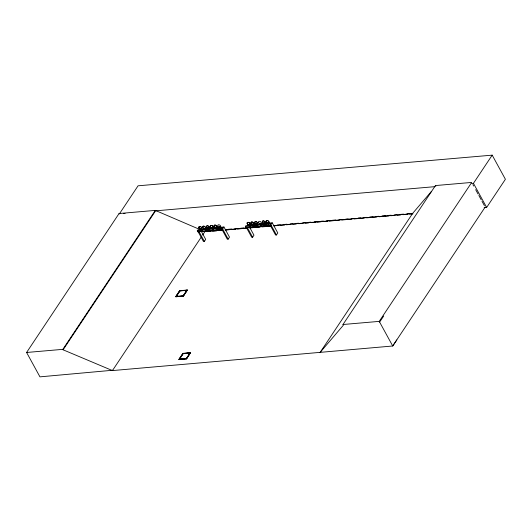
<?xml version="1.0" encoding="UTF-8"?>
<svg xmlns="http://www.w3.org/2000/svg" width="532" height="532" viewBox="0 0 532 532"><rect width="100%" height="100%" fill="white"/><g stroke="black" fill="none" stroke-linecap="round" stroke-linejoin="round"><path stroke-width="0.8" d="M202.366 229.605L202.034 229.95M212.481 229.026L213.598 228.78M250.353 225.834L249.721 224.338L250.532 225.754M257.156 225.289L256.983 224.83L257.255 225.122M202.08 230.043L201.442 228.521L202.067 229.864M217.229 228.467L216.624 227.084L217.435 228.501M260.713 224.79L261.817 224.557L261.106 223.26L260.062 223.453L260.747 224.703L261.817 224.557L260.687 223.759M201.083 229.957L200.464 228.614L202.153 229.817L201.083 229.957L202.153 229.817M212.487 228.966L211.849 227.536L212.468 228.88L213.538 228.74L212.833 227.443L211.783 227.63M249.481 225.834L250.426 225.635L249.302 224.837M261.751 224.697L261.046 223.36M228.175 239.147L222.888 229.498L198.17 231.839L197.412 231.639L197.325 230.296L222.243 227.656L222.822 228.707L223.952 226.984L229.498 237.119L228.175 239.147L227.317 239.227L222.037 229.578M200.79 230.223L201.116 229.724L201.335 230.13M200.897 230.216L201.222 229.718M201.941 230.117L202.26 229.618M205.179 228.255L205.944 229.458L205.179 228.255L204.195 228.348L204.88 229.598L205.944 229.458L204.82 228.654M205.731 229.758L206.057 229.259L206.223 229.558M205.837 229.744L206.163 229.245L206.383 229.651M208.67 229.239L207.992 227.989L209.036 227.802L209.741 229.099L208.052 227.895L208.757 229.199M212.833 227.443L213.485 229.026L213.751 228.527M212.175 229.146L212.607 228.64M198.17 231.839L203.45 241.488L204.361 241.402L205.685 239.373L201.156 231.101M213.325 229.039L213.651 228.541M217.123 228.68L217.442 228.181L217.608 228.481M217.222 228.667L217.548 228.168L217.768 228.574M222.888 229.498L222.137 229.305L222.243 227.656M276.454 234.971L271.167 225.322L246.442 227.656L245.691 227.463L245.604 226.113L270.522 223.473L271.101 224.531L272.224 222.802L277.777 232.936L276.454 234.971L275.596 235.051L270.309 225.402M249.395 225.841L248.737 224.431M249.069 226.04L249.395 225.548M249.175 226.034L249.495 225.535M250.213 225.934L250.539 225.435L250.865 225.827M250.319 225.927L250.645 225.428M256.264 223.812L258.02 224.916L257.315 223.62L256.264 223.812L256.983 225.295M256.657 225.322L256.983 224.83M256.763 225.315L257.089 224.817M260.454 224.963L260.886 224.457L260.56 224.956M246.442 227.656L251.729 237.305L252.64 237.219L253.964 235.191L249.435 226.918M261.598 224.856L261.924 224.358L262.249 224.75M261.704 224.85L262.03 224.351M264.544 224.344L263.859 223.094L264.903 222.901L265.668 224.245M267.716 222.635C270.475 227.689 265.082 219.277 269.405 223.839L268.7 222.542M268.048 224.245L268.474 223.739M271.167 225.322L270.409 225.122L270.522 223.473M112.711 370.245L39.947 376.856L26.6 352.477L119.068 213.532L155.317 210.393L200.351 229.704M119.773 213.292L138.061 185.808L492.193 155.145L505.4 179.271L486.654 207.44L484.167 207.66M26.6 352.477L62.849 349.344L155.317 210.393M396.792 339.955L392.722 346L112.445 370.578L63.095 349.797L155.563 210.845L434.797 186.666M112.445 370.578L201.236 237.146M202.612 235.071L205.126 231.3L206.782 231.154M175.733 296.563L179.71 290.592L187.364 290.139L183.394 296.111L175.839 296.763L183.294 295.958L187.045 290.319L179.809 290.738L176.165 296.577L179.916 290.938L187.045 290.319M175.839 296.763L179.816 290.791L187.364 290.139M176.052 296.377L183.181 295.759L186.938 290.12M183.394 296.111L187.257 289.933M178.932 359.346L182.908 353.374L190.456 352.716L186.592 358.894L178.932 359.346L186.479 358.694L190.456 352.716M179.257 359.16L183.008 353.521L190.137 352.902L186.493 358.748L179.257 359.16L186.386 358.541L190.137 352.902M179.045 359.546L183.021 353.574L190.569 352.922M179.364 359.359L183.121 353.72L190.25 353.102M320.005 352.603L412.686 213.325L431.532 191.301M342.987 324.513L435.455 185.562L471.704 182.429L379.236 321.375L342.987 324.513L343.373 325.218L320.224 352.277M471.798 183.46L473.447 183.321L492.193 155.145M485.184 207.054L392.722 346L379.236 321.375M379.622 322.079L383.698 316.035M256.976 225.036L256.331 223.713M264.843 223.001L265.608 224.198L263.919 222.994L264.623 224.298M213.538 228.74L211.849 227.536M216.564 227.177L215.58 227.27C215.42 229.152 219.051 228.574 216.205 227.576M216.291 228.494L217.335 228.381M253.239 225.375L252.534 224.072L254.256 225.295M250.426 225.635L249.548 225.854M200.398 228.707L201.442 228.521M248.677 224.531L249.661 224.438M267.649 222.735L268.633 222.642L269.318 223.886M199.227 229.319L223.952 226.984M247.506 225.142L272.224 222.802M197.325 230.296L222.05 227.955M245.604 226.113L270.322 223.779M197.412 231.639L222.137 229.305M245.691 227.463L270.409 225.122M123.431 213.625L125.08 213.485M210.087 230.868L212.567 230.655M215.879 230.369L219.184 230.083M228.281 229.292L231.586 229.006M234.898 228.72L237.378 228.507M240.683 228.221L243.995 227.935M253.086 227.144L255.566 226.931M259.702 226.572L262.183 226.359M265.495 226.073L267.975 225.861M277.072 225.069L280.377 224.783M283.682 224.497L286.994 224.211M290.299 223.925L292.78 223.713M296.091 223.427L298.572 223.207M302.708 222.848L305.188 222.635M308.493 222.349L310.974 222.137M314.279 221.851L317.591 221.565M320.896 221.279L323.376 221.059M326.688 220.773L329.993 220.487M332.473 220.275L335.785 219.989M339.09 219.703L341.571 219.483M345.707 219.131L348.187 218.911M351.492 218.625L353.973 218.413M358.109 218.053L360.59 217.841M363.901 217.555L366.382 217.335M369.687 217.049L372.992 216.763M375.472 216.551L378.784 216.265M382.089 215.979L385.401 215.693M387.881 215.473L391.186 215.187M394.498 214.901L396.978 214.689M400.283 214.403L403.589 214.117M406.9 213.831L409.381 213.611M204.906 231.626L222.276 230.123M225.581 229.837L247.081 227.975M249.561 227.763L271.061 225.9M273.548 225.681L412.473 213.658M206.848 231.666L210.16 231.38M212.647 231.167L216.783 230.808M219.264 230.595L222.576 230.309M225.063 230.09L229.199 229.731M230.855 229.591L235.822 229.159M237.478 229.019L241.614 228.66M243.27 228.514L247.413 228.155M249.894 227.942L253.205 227.656M255.693 227.437L259.829 227.084M262.316 226.865L265.628 226.579M268.108 226.366L271.42 226.08M273.9 225.861L278.043 225.502M280.524 225.289L284.667 224.93M286.322 224.79L290.459 224.431M292.939 224.211L296.251 223.925M298.738 223.713L302.874 223.354M305.361 223.141L308.673 222.855M311.154 222.635L315.296 222.276M316.952 222.137L321.089 221.778M323.569 221.565L327.712 221.206M329.368 221.059L333.504 220.7M335.991 220.487L339.303 220.201M341.783 219.989L345.92 219.63M347.576 219.483L351.719 219.124M354.199 218.911L358.342 218.552M359.998 218.406L364.134 218.053M366.621 217.834L370.757 217.475M372.413 217.335L376.55 216.976M379.037 216.763L383.173 216.404M384.829 216.258L388.972 215.899M390.628 215.759L394.764 215.4M397.244 215.181L400.556 214.895M403.043 214.682L407.18 214.323M409.667 214.11L412.978 213.824M216.351 228.481L215.64 227.177M201.229 229.95L200.464 228.614M473.447 183.321L486.654 207.44M472.895 184.597L473.686 186.047M475.668 189.671L478.049 194.014M478.84 195.463L481.221 199.806M482.012 201.256L484.393 205.605M435.455 185.562L435.841 186.267M266.047 224.391L265.721 223.999L265.887 224.305M260.78 224.471L260.999 224.87M257.249 223.719L257.934 224.963M254.662 225.468L254.336 225.076L254.502 225.382M254.136 225.322L253.451 224.078L252.467 224.172L253.152 225.422M247.353 227.57L252.64 237.219M221.039 228.068L220.361 226.818L219.377 226.911L220.062 228.162M208.97 227.895L209.655 229.146M199.081 231.753L204.361 241.402M179.916 290.938L179.71 290.592M119.068 213.532L119.314 213.984M186.386 358.541L186.592 358.894M182.908 353.374L183.121 353.72M62.849 349.344L63.095 349.797M253.518 223.979L254.223 225.275M220.421 226.725L221.126 228.022L219.437 226.818L220.142 228.122M204.255 228.255L204.96 229.558M266.293 221.877A1.623 1.064 33.1 0 0 268.853 222.775A1.623 1.064 33.1 0 0 267.669 220.607A1.623 1.064 33.1 0 0 266.293 221.877M266.233 221.977A1.623 1.064 33.1 0 0 268.793 222.875A1.623 1.064 33.1 0 0 267.609 220.707A1.623 1.064 33.1 0 0 266.233 221.977M262.502 222.236A1.623 1.064 33.1 0 0 265.062 223.134A1.623 1.064 33.1 0 0 263.872 220.966A1.623 1.064 33.1 0 0 262.502 222.236M262.436 222.336A1.623 1.064 33.1 0 0 264.996 223.234A1.623 1.064 33.1 0 0 263.812 221.066A1.623 1.064 33.1 0 0 262.436 222.336M251.111 223.314A1.623 1.064 33.1 0 0 253.678 224.211A1.623 1.064 33.1 0 0 252.487 222.043A1.623 1.064 33.1 0 0 251.111 223.314M251.051 223.413A1.623 1.064 33.1 0 0 253.611 224.311A1.623 1.064 33.1 0 0 252.427 222.143A1.623 1.064 33.1 0 0 251.051 223.413M258.638 222.695A1.623 1.064 33.1 0 0 261.205 223.593A1.623 1.064 33.1 0 0 260.015 221.425A1.623 1.064 33.1 0 0 258.638 222.695M254.908 222.955A1.623 1.064 33.1 0 0 257.468 223.852A1.623 1.064 33.1 0 0 256.284 221.684A1.623 1.064 33.1 0 0 254.908 222.955M254.848 223.054A1.623 1.064 33.1 0 0 257.408 223.952A1.623 1.064 33.1 0 0 256.218 221.784A1.623 1.064 33.1 0 0 254.848 223.054M247.32 223.673A1.623 1.064 33.1 0 0 249.88 224.571A1.623 1.064 33.1 0 0 248.69 222.403A1.623 1.064 33.1 0 0 247.32 223.673M247.254 223.773A1.623 1.064 33.1 0 0 249.814 224.67A1.623 1.064 33.1 0 0 248.63 222.502A1.623 1.064 33.1 0 0 247.254 223.773M217.954 226.153A1.623 1.064 33.1 0 0 220.514 227.051A1.623 1.064 33.1 0 0 219.33 224.883A1.623 1.064 33.1 0 0 217.954 226.153M214.223 226.419A1.623 1.064 33.1 0 0 216.783 227.317A1.623 1.064 33.1 0 0 215.6 225.149A1.623 1.064 33.1 0 0 214.223 226.419M214.157 226.512A1.623 1.064 33.1 0 0 216.724 227.41A1.623 1.064 33.1 0 0 215.533 225.242A1.623 1.064 33.1 0 0 214.157 226.512M202.838 227.497A1.623 1.064 33.1 0 0 205.399 228.394A1.623 1.064 33.1 0 0 204.215 226.226A1.623 1.064 33.1 0 0 202.838 227.497M202.772 227.59A1.623 1.064 33.1 0 0 205.332 228.487A1.623 1.064 33.1 0 0 204.148 226.319A1.623 1.064 33.1 0 0 202.772 227.59M210.426 226.778A1.623 1.064 33.1 0 0 212.986 227.676A1.623 1.064 33.1 0 0 211.803 225.508A1.623 1.064 33.1 0 0 210.426 226.778M210.366 226.871A1.623 1.064 33.1 0 0 212.926 227.769A1.623 1.064 33.1 0 0 211.736 225.601A1.623 1.064 33.1 0 0 210.366 226.871M206.629 227.137A1.623 1.064 33.1 0 0 209.196 228.035A1.623 1.064 33.1 0 0 208.005 225.867A1.623 1.064 33.1 0 0 206.629 227.137M206.569 227.231A1.623 1.064 33.1 0 0 209.129 228.128A1.623 1.064 33.1 0 0 207.946 225.96A1.623 1.064 33.1 0 0 206.569 227.231M199.041 227.856A1.623 1.064 33.1 0 0 201.601 228.753A1.623 1.064 33.1 0 0 200.418 226.585A1.623 1.064 33.1 0 0 199.041 227.856M198.981 227.949A1.623 1.064 33.1 0 0 201.542 228.846A1.623 1.064 33.1 0 0 200.351 226.679A1.623 1.064 33.1 0 0 198.981 227.949"/></g></svg>
